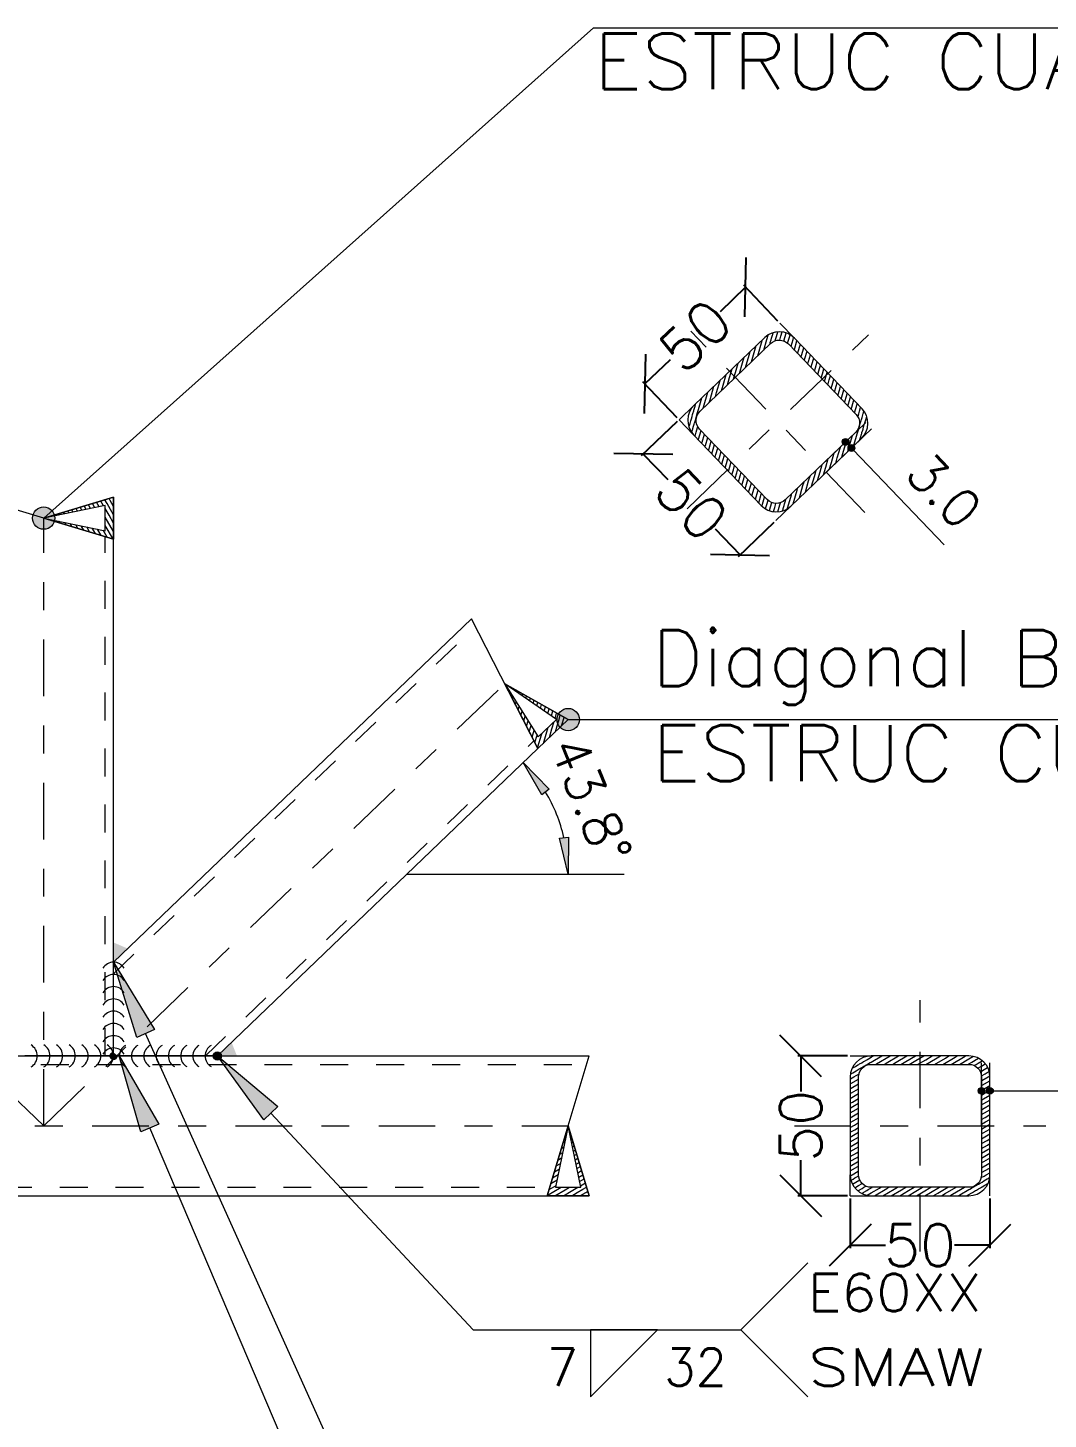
# Model space of a CAD drawing. Header units: millimetres. Extents: x 3028.5 to 3057.3, y 108.4 to 144.6.
# Drawn here: x 3034.995 to 3038.646, y 133.224 to 138.202 of the extents above; entities that cross this region are included whole.
import ezdxf
from ezdxf.enums import TextEntityAlignment as Align

# ---------------------------------------------------------------- set-up
doc = ezdxf.new("R2010")
doc.units = ezdxf.units.MM
doc.linetypes.add('CYPE_PUNTO', pattern=[0.075, 0, -0.075])
doc.linetypes.add('CYPE_RAYAPUNTO', pattern=[0.4125, 0.2025, -0.105, 0, -0.105])
for name, color, linetype, lineweight in [('COTAS', 202, 'Continuous', 13), ('EJES', 42, 'CYPE_RAYAPUNTO', 0), ('LINEAS_DE_PROLONGACION_DE_COTAS', 8, 'CYPE_PUNTO', 9), ('LINEAS_OCULTAS', 8, 'CYPE_PUNTO', 9), ('PERFILES', 7, 'Continuous', 9), ('SIMBOLOS_UTILIZADOS_EN_LAS_SOLDADURAS', 140, 'Continuous', 0), ('SOLDADURAS', 150, 'Continuous', 0), ('SOMBREADOS', 8, 'Continuous', 9), ('TEXTOS', 2, 'Continuous', 9)]:
    doc.layers.add(name, color=color, linetype=linetype, lineweight=lineweight)
doc.styles.add('CYPETXT_0.04_romans', font='romans__.ttf', dxfattribs={"height": 0.15})
doc.styles.add('CYPETXT_romans', font='romans__.ttf', dxfattribs={"height": 0.2})
doc.dimstyles.new('cype_oblique', dxfattribs={"dimtxt": 0.15, "dimasz": 0.15, "dimexe": 0.01, "dimexo": 0.01, "dimgap": 0, "dimtad": 0, "dimdec": 4, "dimzin": 0, "dimdsep": 46, "dimtxsty": 'CYPETXT_0.04_romans', "dimblk1": 'OBLIQUE', "dimblk2": 'OBLIQUE', "dimsah": 1, "dimcen": 0.09, "dimadec": 0, "dimazin": 0, "dimtfac": 1, "dimtdec": 4, "dimtofl": 0, "dimtmove": 2, "dimatfit": 3, "dimfxl": 1, "dimtolj": 1, "dimtzin": 0, "dimarcsym": 0})

# ---------------------------------------------------------------- blocks, each defined once
blk = doc.blocks.new('_OBLIQUE')
at = {"color": 0, "linetype": 'ByBlock', "lineweight": -2}
blk.add_line((-0.5, -0.5), (0.5, 0.5), dxfattribs=at)
blk = doc.blocks.new('*D3046')
at = {"layer": 'COTAS', "color": 0, "lineweight": -2, "transparency": 16777216}
for p, q in [((3037.9378, 134.0133), (3037.9378, 133.836)), ((3038.4376, 134.0133), (3038.4376, 133.836)), ((3037.9378, 133.846), (3038.0645, 133.846)), ((3038.4376, 133.846), (3038.3109, 133.846))]:
    blk.add_line(p, q, dxfattribs=at)
at = {"layer": 'Defpoints', "color": 0, "transparency": 16777216}
for p in [(3037.9378, 134.0233), (3038.4376, 134.0233), (3038.4376, 133.846)]:
    blk.add_point(p, dxfattribs=at)
at = {"layer": 'COTAS', "color": 0, "lineweight": -2, "transparency": 16777216, "xscale": 0.15, "yscale": 0.15, "zscale": 0.15, "rotation": 180}
blk.add_blockref('_OBLIQUE', (3037.9378, 133.846), dxfattribs=at)
at = {"layer": 'COTAS', "color": 0, "lineweight": -2, "transparency": 16777216, "xscale": 0.15, "yscale": 0.15, "zscale": 0.15}
blk.add_blockref('_OBLIQUE', (3038.4376, 133.846), dxfattribs=at)
at = {"layer": 'COTAS', "color": 0, "transparency": 16777216, "insert": (3038.1877, 133.846), "char_height": 0.15, "attachment_point": 5, "style": 'CYPETXT_0.04_romans'}
blk.add_mtext('\\A1;50', dxfattribs=at)
blk = doc.blocks.new('*D3047')
at = {"layer": 'COTAS', "color": 0, "lineweight": -2, "transparency": 16777216}
for p, q in [((3037.9278, 134.5231), (3037.7505, 134.5231)), ((3037.7605, 134.5231), (3037.7605, 134.3964)), ((3037.7605, 134.0233), (3037.7605, 134.15)), ((3037.9278, 134.0233), (3037.7505, 134.0233))]:
    blk.add_line(p, q, dxfattribs=at)
at = {"layer": 'Defpoints', "color": 0, "transparency": 16777216}
for p in [(3037.9378, 134.5231), (3037.7605, 134.0233), (3037.9378, 134.0233)]:
    blk.add_point(p, dxfattribs=at)
at = {"layer": 'COTAS', "color": 0, "lineweight": -2, "transparency": 16777216, "xscale": 0.15, "yscale": 0.15, "zscale": 0.15}
for p, rotation in [((3037.7605, 134.5231), 90), ((3037.7605, 134.0233), 270)]:
    blk.add_blockref('_OBLIQUE', p, dxfattribs=dict(at, rotation=rotation))
at = {"layer": 'COTAS', "color": 0, "transparency": 16777216, "insert": (3037.7605, 134.2732), "char_height": 0.15, "attachment_point": 5, "rotation": 90, "style": 'CYPETXT_0.04_romans'}
blk.add_mtext('\\A1;50', dxfattribs=at)
blk = doc.blocks.new('*D3048')
at = {"layer": 'COTAS', "color": 0, "lineweight": -2, "transparency": 16777216}
for p, q in [((3037.5635, 137.2737), (3037.472, 137.1859)), ((3037.6793, 137.1529), (3037.5566, 137.2809)), ((3037.2028, 136.9277), (3037.2942, 137.0154)), ((3037.3185, 136.8069), (3037.1958, 136.9349))]:
    blk.add_line(p, q, dxfattribs=at)
at = {"layer": 'Defpoints', "color": 0, "transparency": 16777216}
for p in [(3037.6862, 137.1457), (3037.2028, 136.9277), (3037.3255, 136.7997)]:
    blk.add_point(p, dxfattribs=at)
at = {"layer": 'COTAS', "color": 0, "lineweight": -2, "transparency": 16777216, "xscale": 0.15, "yscale": 0.15, "zscale": 0.15}
for p, rotation in [((3037.5635, 137.2737), 43.80353388473186), ((3037.2028, 136.9277), 223.8035338847318)]:
    blk.add_blockref('_OBLIQUE', p, dxfattribs=dict(at, rotation=rotation))
at = {"layer": 'COTAS', "color": 0, "transparency": 16777216, "insert": (3037.3831, 137.1007), "char_height": 0.15, "attachment_point": 5, "rotation": 43.8035, "style": 'CYPETXT_0.04_romans'}
blk.add_mtext('\\A1;50', dxfattribs=at)
blk = doc.blocks.new('*D3049')
at = {"layer": 'COTAS', "color": 0, "lineweight": -2, "transparency": 16777216}
for p, q in [((3037.3182, 136.7928), (3037.1903, 136.6701)), ((3037.1975, 136.677), (3037.2852, 136.5856)), ((3037.5435, 136.3163), (3037.4558, 136.4077)), ((3037.6642, 136.4321), (3037.5363, 136.3093))]:
    blk.add_line(p, q, dxfattribs=at)
at = {"layer": 'Defpoints', "color": 0, "transparency": 16777216}
for p in [(3037.3255, 136.7997), (3037.6714, 136.439), (3037.5435, 136.3163)]:
    blk.add_point(p, dxfattribs=at)
at = {"layer": 'COTAS', "color": 0, "lineweight": -2, "transparency": 16777216, "xscale": 0.15, "yscale": 0.15, "zscale": 0.15}
for p, rotation in [((3037.1975, 136.677), 133.8035338847147), ((3037.5435, 136.3163), 313.8035338847146)]:
    blk.add_blockref('_OBLIQUE', p, dxfattribs=dict(at, rotation=rotation))
at = {"layer": 'COTAS', "color": 0, "transparency": 16777216, "insert": (3037.3705, 136.4966), "char_height": 0.15, "attachment_point": 5, "rotation": 313.8035, "style": 'CYPETXT_0.04_romans'}
blk.add_mtext('\\A1;50', dxfattribs=at)

msp = doc.modelspace()

# ---------------------------------------------------------------- hatches: boundary and pattern name
at = {"layer": 'COTAS'}
h = msp.add_hatch(color=256, dxfattribs=at)
edge = h.paths.add_edge_path()
edge.add_arc((3037.92124, 136.72011), 0.012, 0, 360)
h = msp.add_hatch(color=256, dxfattribs=at)
edge = h.paths.add_edge_path()
edge.add_arc((3037.942, 136.69847), 0.012, 0, 360)
for points in [[(3036.83495, 135.4575), (3036.76817, 135.57266), (3036.86124, 135.47748)], [(3036.93008, 135.30625), (3036.92879, 135.17314), (3036.89727, 135.30247)]]:
    msp.add_hatch(color=256, dxfattribs=at).paths.add_polyline_path(points)
h = msp.add_hatch(color=256, dxfattribs=at)
edge = h.paths.add_edge_path()
edge.add_arc((3038.40766, 134.39819), 0.012, 0, 360)
h = msp.add_hatch(color=256, dxfattribs=at)
edge = h.paths.add_edge_path()
edge.add_arc((3038.43765, 134.39819), 0.012, 0, 360)
at = {"layer": 'SIMBOLOS_UTILIZADOS_EN_LAS_SOLDADURAS'}
for points in [[(3035.44881, 134.61823), (3035.38498, 134.58955), (3035.30216, 134.85921)], [(3035.46457, 134.27932), (3035.40018, 134.2519), (3035.32272, 134.52315)], [(3035.89048, 134.34243), (3035.83933, 134.29467), (3035.67388, 134.52315)]]:
    msp.add_hatch(color=256, dxfattribs=at).paths.add_polyline_path(points)
at = {"layer": 'SOLDADURAS'}
for points in [[(3035.35266, 134.90765), (3035.30216, 134.92919), (3035.30216, 134.85921)], [(3035.67388, 134.52315), (3035.74386, 134.52315), (3035.72439, 134.57159)], [(3035.31576, 134.51705), (3035.31706, 134.52315), (3035.31286, 134.52315), (3035.30216, 134.53155), (3035.30216, 134.53788), (3035.30046, 134.53804), (3035.29456, 134.53614), (3035.28986, 134.53195), (3035.28736, 134.52625), (3035.28736, 134.52005), (3035.28986, 134.51435), (3035.29456, 134.51015), (3035.30046, 134.50825), (3035.30666, 134.50885), (3035.31206, 134.51205)]]:
    msp.add_hatch(color=256, dxfattribs=at).paths.add_polyline_path(points, flags=0)
h = msp.add_hatch(color=256, dxfattribs=at)
edge = h.paths.add_edge_path()
edge.add_arc((3035.67353, 134.52315), 0.015, 0, 360)
at = {"layer": 'TEXTOS'}
h = msp.add_hatch(color=256, dxfattribs=at)
edge = h.paths.add_edge_path()
edge.add_arc((3035.05224, 136.44754), 0.03999, 0, 360)
h = msp.add_hatch(color=256, dxfattribs=at)
edge = h.paths.add_edge_path()
edge.add_arc((3036.92879, 135.72671), 0.03999, 0, 360)

# ---------------------------------------------------------------- linework, layer by layer
at = {"layer": 'COTAS'}
for p, q in [((3037.83106, 136.63361), (3037.99339, 136.78931)), ((3037.85182, 136.61197), (3038.01415, 136.76766)), ((3037.92124, 136.72011), (3038.27415, 136.35215)), ((3036.3516, 135.17314), (3037.12873, 135.17314)), ((3038.40766, 134.27323), (3038.40766, 134.49816)), ((3038.43765, 134.27323), (3038.43765, 134.49816)), ((3038.40766, 134.39819), (3038.91749, 134.39819))]:
    msp.add_line(p, q, dxfattribs=at)
for points in [[(3036.83495, 135.4575), (3036.76817, 135.57266), (3036.86124, 135.47748)], [(3036.93008, 135.30625), (3036.92879, 135.17314), (3036.89727, 135.30247)]]:
    msp.add_lwpolyline(points, close=True, dxfattribs=at)
for centre in [(3037.92124, 136.72011), (3037.942, 136.69847), (3038.40766, 134.39819), (3038.43765, 134.39819)]:
    msp.add_circle(centre, 0.012, dxfattribs=at)
msp.add_ellipse((3036.3516, 135.17314), major_axis=(0.57719, 0), ratio=1, start_param=0.2293677, end_param=0.53517, dxfattribs=at)
at = {"layer": 'EJES'}
for p, q in [((3037.35415, 136.48096), (3038.00349, 137.10373)), ((3037.99021, 136.46767), (3037.36744, 137.11701)), ((3035.05224, 134.27323), (3035.05224, 136.44754)), ((3035.05224, 134.27323), (3033.40279, 135.85519)), ((3035.05224, 134.27323), (3036.70169, 135.85519)), ((3038.18772, 133.82337), (3038.18772, 134.72308)), ((3033.17569, 134.27323), (3036.92879, 134.27323)), ((3037.73787, 134.27323), (3038.63758, 134.27323))]:
    msp.add_line(p, q, dxfattribs=at)
at = {"layer": 'LINEAS_DE_PROLONGACION_DE_COTAS'}
for p, q in [((3037.6862, 137.14571), (3037.7381, 137.09159)), ((3037.32546, 136.79972), (3037.37957, 136.85162)), ((3037.32546, 136.79972), (3037.37736, 136.74561)), ((3037.67144, 136.43898), (3037.72555, 136.49088)), ((3037.9378, 134.52315), (3038.01278, 134.52315)), ((3037.9378, 134.02331), (3037.9378, 134.09828)), ((3038.43765, 134.02331), (3038.43765, 134.09828)), ((3037.9378, 134.02331), (3038.01278, 134.02331))]:
    msp.add_line(p, q, dxfattribs=at)
at = {"layer": 'LINEAS_OCULTAS'}
for p, q in [((3035.27217, 134.52315), (3035.27217, 136.38156)), ((3035.30216, 134.81765), (3036.59707, 136.05958)), ((3035.63055, 134.52315), (3036.8063, 135.65079)), ((3033.24167, 134.49316), (3036.99477, 134.49316)), ((3033.10971, 134.0533), (3036.86281, 134.0533))]:
    msp.add_line(p, q, dxfattribs=at)
at = {"layer": 'PERFILES'}
for p, q in [((3035.30216, 134.52315), (3035.30216, 136.37256)), ((3035.30216, 134.85921), (3036.58281, 136.08746)), ((3035.67388, 134.52315), (3036.82057, 135.62292)), ((3033.25066, 134.52315), (3037.00377, 134.52315)), ((3033.10071, 134.02331), (3036.85381, 134.02331))]:
    msp.add_line(p, q, dxfattribs=at)
for points in [[(3037.97808, 136.73306), (3037.98764, 136.74423), (3037.99483, 136.75704), (3037.99939, 136.77102), (3038.00114, 136.78561), (3038, 136.80026), (3037.99603, 136.81442), (3037.98937, 136.82752), (3037.98029, 136.83907), (3037.7381, 137.09159), (3037.72694, 137.10115), (3037.71412, 137.10835), (3037.70015, 137.11291), (3037.68556, 137.11466), (3037.6709, 137.11352), (3037.65675, 137.10955), (3037.64365, 137.10289), (3037.63209, 137.09381), (3037.37957, 136.85162), (3037.37001, 136.84046), (3037.36281, 136.82764), (3037.35825, 136.81367), (3037.35651, 136.79907), (3037.35764, 136.78442), (3037.36162, 136.77027), (3037.36827, 136.75716), (3037.37736, 136.74561), (3037.61955, 136.49309), (3037.63071, 136.48353), (3037.64353, 136.47633), (3037.6575, 136.47177), (3037.67209, 136.47003), (3037.68675, 136.47116), (3037.7009, 136.47513), (3037.714, 136.48179), (3037.72555, 136.49088), (3037.97808, 136.73306)], [(3037.7048, 136.51252), (3037.69786, 136.50707), (3037.69, 136.50308), (3037.68151, 136.50069), (3037.67272, 136.50001), (3037.66396, 136.50106), (3037.65558, 136.50379), (3037.64789, 136.50811), (3037.64119, 136.51385), (3037.399, 136.76637), (3037.39355, 136.7733), (3037.38956, 136.78116), (3037.38717, 136.78966), (3037.38649, 136.79845), (3037.38754, 136.8072), (3037.39028, 136.81559), (3037.39459, 136.82328), (3037.40033, 136.82998), (3037.65285, 137.07216), (3037.65978, 137.07762), (3037.66765, 137.08161), (3037.67614, 137.08399), (3037.68493, 137.08467), (3037.69369, 137.08363), (3037.70207, 137.08089), (3037.70976, 137.07657), (3037.71646, 137.07084), (3037.95865, 136.81831), (3037.9641, 136.81138), (3037.96809, 136.80352), (3037.97047, 136.79503), (3037.97115, 136.78624), (3037.97011, 136.77748), (3037.96737, 136.7691), (3037.96305, 136.76141), (3037.95732, 136.75471), (3037.7048, 136.51252)], [(3035.05224, 136.44754), (3035.30216, 136.37256), (3035.30216, 136.52251), (3035.05224, 136.44754), (3035.27217, 136.40255), (3035.27217, 136.49252), (3035.05224, 136.44754)], [(3036.70169, 135.85519), (3036.82057, 135.62292), (3036.92879, 135.72671), (3036.70169, 135.85519)], [(3036.70169, 135.85519), (3036.82145, 135.66532), (3036.88639, 135.7276), (3036.70169, 135.85519)], [(3038.36267, 134.02331), (3038.3773, 134.02475), (3038.39136, 134.02901), (3038.40432, 134.03594), (3038.41569, 134.04527), (3038.42501, 134.05663), (3038.43194, 134.06959), (3038.4362, 134.08366), (3038.43765, 134.09828), (3038.43765, 134.44817), (3038.4362, 134.4628), (3038.43194, 134.47686), (3038.42501, 134.48983), (3038.41569, 134.50119), (3038.40432, 134.51051), (3038.39136, 134.51744), (3038.3773, 134.52171), (3038.36267, 134.52315), (3038.01278, 134.52315), (3037.99815, 134.52171), (3037.98409, 134.51744), (3037.97113, 134.51051), (3037.95976, 134.50119), (3037.95044, 134.48983), (3037.94351, 134.47686), (3037.93924, 134.4628), (3037.9378, 134.44817), (3037.9378, 134.09828), (3037.93924, 134.08366), (3037.94351, 134.06959), (3037.95044, 134.05663), (3037.95976, 134.04527), (3037.97113, 134.03594), (3037.98409, 134.02901), (3037.99815, 134.02475), (3038.01278, 134.02331), (3038.36267, 134.02331)], [(3038.01278, 134.0533), (3038.004, 134.05416), (3037.99557, 134.05672), (3037.98779, 134.06088), (3037.98097, 134.06647), (3037.97538, 134.07329), (3037.97122, 134.08107), (3037.96866, 134.08951), (3037.96779, 134.09828), (3037.96779, 134.44817), (3037.96866, 134.45695), (3037.97122, 134.46539), (3037.97538, 134.47316), (3037.98097, 134.47998), (3037.98779, 134.48558), (3037.99557, 134.48973), (3038.004, 134.49229), (3038.01278, 134.49316), (3038.36267, 134.49316), (3038.37145, 134.49229), (3038.37988, 134.48973), (3038.38766, 134.48558), (3038.39448, 134.47998), (3038.40007, 134.47316), (3038.40423, 134.46539), (3038.40679, 134.45695), (3038.40766, 134.44817), (3038.40766, 134.09828), (3038.40679, 134.08951), (3038.40423, 134.08107), (3038.40007, 134.07329), (3038.39448, 134.06647), (3038.38766, 134.06088), (3038.37988, 134.05672), (3038.37145, 134.05416), (3038.36267, 134.0533), (3038.01278, 134.0533)], [(3036.92879, 134.27323), (3036.85381, 134.02331), (3037.00377, 134.02331), (3036.92879, 134.27323)], [(3036.92879, 134.27323), (3036.88381, 134.0533), (3036.97378, 134.0533), (3036.92879, 134.27323)]]:
    msp.add_lwpolyline(points, close=True, dxfattribs=at)
for points in [[(3035.05224, 136.44754), (3035.30216, 136.52251), (3035.30216, 136.37256), (3034.80232, 136.52251)], [(3036.70169, 135.85519), (3036.92879, 135.72671), (3036.82057, 135.62292), (3036.58281, 136.08746)], [(3035.67388, 134.52315), (3035.67353, 134.52315), (3035.66325, 134.52315), (3035.64984, 134.52315), (3035.63436, 134.52315), (3035.61782, 134.52315), (3035.60167, 134.52315), (3035.59043, 134.52315), (3035.57824, 134.52315), (3035.56556, 134.52315), (3035.54612, 134.52315), (3035.52668, 134.52315), (3035.50724, 134.52315), (3035.4878, 134.52315), (3035.46836, 134.52315), (3035.44891, 134.52315), (3035.42947, 134.52315), (3035.41003, 134.52315), (3035.39059, 134.52315), (3035.37115, 134.52315), (3035.35171, 134.52315), (3035.33226, 134.52315), (3035.31282, 134.52315), (3035.30216, 134.53157), (3035.30216, 134.55021), (3035.30216, 134.56886), (3035.30216, 134.58751), (3035.30216, 134.60615), (3035.30216, 134.6248), (3035.30216, 134.64345), (3035.30216, 134.66209), (3035.30216, 134.68074), (3035.30216, 134.69938), (3035.30216, 134.71803), (3035.30216, 134.73668), (3035.30216, 134.75532), (3035.30216, 134.76748), (3035.30216, 134.77918), (3035.30216, 134.78995), (3035.30216, 134.80543), (3035.30216, 134.82128), (3035.30216, 134.83617), (3035.30216, 134.84909), (3035.30216, 134.85889), (3035.30216, 134.85921)], [(3035.30216, 134.52315), (3035.30203, 134.52315), (3035.29158, 134.52315), (3035.27852, 134.52315), (3035.26459, 134.52315), (3035.25899, 134.52315), (3035.25218, 134.52315), (3035.2444, 134.52315), (3035.23596, 134.52315), (3035.22718, 134.52315), (3035.21373, 134.52315), (3035.20027, 134.52315), (3035.18681, 134.52315), (3035.17335, 134.52315), (3035.1599, 134.52315), (3035.14644, 134.52315), (3035.13298, 134.52315), (3035.11953, 134.52315), (3035.10607, 134.52315), (3035.09261, 134.52315), (3035.07915, 134.52315), (3035.0657, 134.52315), (3035.05224, 134.52315), (3035.03878, 134.52315), (3035.02532, 134.52315), (3035.01187, 134.52315), (3034.99841, 134.52315), (3034.98495, 134.52315)], [(3036.92879, 134.27323), (3037.00377, 134.02331), (3036.85381, 134.02331), (3037.00377, 134.52315)]]:
    msp.add_lwpolyline(points, dxfattribs=at)
at = {"layer": 'SIMBOLOS_UTILIZADOS_EN_LAS_SOLDADURAS'}
for p, q in [((3036.21687, 132.82369), (3035.41689, 134.60389)), ((3036.58859, 133.54346), (3035.86491, 134.31855)), ((3036.35279, 132.10392), (3035.43238, 134.26561)), ((3037.54629, 133.54346), (3037.78621, 133.30354))]:
    msp.add_line(p, q, dxfattribs=at)
for points in [[(3035.44881, 134.61823), (3035.38498, 134.58955), (3035.30216, 134.85921)], [(3035.46457, 134.27932), (3035.40018, 134.2519), (3035.32272, 134.52315)], [(3035.89048, 134.34243), (3035.83933, 134.29467), (3035.67388, 134.52315)], [(3037.00846, 133.54346), (3037.00846, 133.30354), (3037.24838, 133.54346), (3037.00846, 133.54346)]]:
    msp.add_lwpolyline(points, close=True, dxfattribs=at)
msp.add_lwpolyline([(3036.58859, 133.54346), (3037.54629, 133.54346), (3037.78621, 133.78338)], dxfattribs=at)
at = {"layer": 'SOLDADURAS'}
msp.add_circle((3035.67353, 134.52315), 0.015, dxfattribs=at)
for centre, major_axis, start_param, end_param in [((3035.30216, 134.81504), (0, -0.04385), 2.0943827, 4.1887762), ((3035.30216, 134.77119), (0, -0.04385), 2.0944091, 4.1887762), ((3035.30216, 134.72734), (0, -0.04385), 2.0943827, 4.1887762), ((3035.30216, 134.68349), (0, -0.04385), 2.0943827, 4.1887762), ((3035.30216, 134.63964), (0, -0.04385), 2.0944091, 4.1887762), ((3035.30216, 134.59579), (0, -0.04385), 2.0944091, 4.1887762), ((3034.98411, 134.52315), (0, -0.04542), 0.5235864, 2.6179798), ((3035.02953, 134.52315), (0, -0.04542), 0.5235864, 2.6179798), ((3035.07495, 134.52315), (0, -0.04542), 0.5235864, 2.6179798), ((3035.12036, 134.52315), (0, -0.04542), 0.5235864, 2.6179798), ((3035.16578, 134.52315), (0, -0.04542), 0.5235864, 2.6179798), ((3035.2112, 134.52315), (0, -0.04542), 0.5235864, 2.6179798), ((3035.30216, 134.55194), (0, -0.04385), 2.0943827, 4.1887762), ((3035.25661, 134.52315), (0, -0.04542), 0.5235864, 2.6179798), ((3035.30216, 134.50808), (0, -0.04385), 2.0944091, 4.1887762), ((3035.36657, 134.52315), (0, -0.04385), 3.6652055, 5.7595989), ((3035.41042, 134.52315), (0, -0.04385), 3.665179, 5.7595989), ((3035.45427, 134.52315), (0, -0.04385), 3.665179, 5.7595989), ((3035.49812, 134.52315), (0, -0.04385), 3.665179, 5.7595725), ((3035.54198, 134.52315), (0, -0.04385), 3.665179, 5.7595989), ((3035.58583, 134.52315), (0, -0.04385), 3.665179, 5.7595989), ((3035.62968, 134.52315), (0, -0.04385), 3.665179, 5.7595989), ((3035.67353, 134.52315), (0, -0.04385), 3.665179, 5.7595989)]:
    msp.add_ellipse(centre, major_axis=major_axis, ratio=1, start_param=start_param, end_param=end_param, dxfattribs=at)
at = {"layer": 'SOMBREADOS'}
for p, q in [((3037.63929, 137.08631), (3037.64386, 137.10203)), ((3037.64386, 137.10203), (3037.64395, 137.10235)), ((3037.64395, 137.10235), (3037.644, 137.10254)), ((3037.644, 137.10254), (3037.6442, 137.10321)), ((3037.65642, 137.09153), (3037.65956, 137.10232)), ((3037.65956, 137.10232), (3037.6603, 137.10487)), ((3037.6603, 137.10487), (3037.6621, 137.11108)), ((3037.67376, 137.09745), (3037.6786, 137.11412)), ((3037.70492, 137.09721), (3037.70868, 137.11015)), ((3037.72003, 137.09549), (3037.72242, 137.10372)), ((3037.58507, 137.00715), (3037.59944, 137.05664)), ((3037.59944, 137.05664), (3037.6018, 137.06475)), ((3037.60671, 137.02791), (3037.62277, 137.0832)), ((3037.62277, 137.0832), (3037.62344, 137.08551)), ((3037.62836, 137.04867), (3037.63929, 137.08631)), ((3037.65, 137.06943), (3037.65127, 137.07381)), ((3037.65127, 137.07381), (3037.6518, 137.07564)), ((3037.6518, 137.07564), (3037.6547, 137.08559)), ((3037.6547, 137.08559), (3037.65642, 137.09153)), ((3037.66929, 137.08208), (3037.67159, 137.08999)), ((3037.67159, 137.08999), (3037.67376, 137.09745)), ((3037.70034, 137.08146), (3037.70492, 137.09721)), ((3037.72569, 137.06121), (3037.72604, 137.06242)), ((3037.72604, 137.06242), (3037.73313, 137.08683)), ((3037.73313, 137.08683), (3037.73523, 137.09406)), ((3037.73767, 137.04871), (3037.73848, 137.05149)), ((3037.73848, 137.05149), (3037.74733, 137.08197)), ((3037.75092, 137.04056), (3037.75932, 137.06947)), ((3037.76336, 137.02963), (3037.7713, 137.05698)), ((3037.52946, 136.97697), (3037.53686, 137.00248)), ((3037.54178, 136.96564), (3037.55278, 137.00353)), ((3037.55278, 137.00353), (3037.55851, 137.02324)), ((3037.56342, 136.9864), (3037.57611, 137.03008)), ((3037.57611, 137.03008), (3037.58015, 137.044)), ((3037.74966, 137.03622), (3037.75092, 137.04056)), ((3037.76164, 137.02372), (3037.76336, 137.02963)), ((3037.77363, 137.01122), (3037.7758, 137.0187)), ((3037.7758, 137.0187), (3037.78329, 137.04448)), ((3037.78561, 136.99873), (3037.78824, 137.00778)), ((3037.78824, 137.00778), (3037.79527, 137.03198)), ((3037.80068, 136.99685), (3037.80726, 137.01949)), ((3037.81312, 136.98592), (3037.81924, 137.00699)), ((3037.4828, 136.92386), (3037.49358, 136.96096)), ((3037.50613, 136.95041), (3037.51522, 136.98172)), ((3037.52013, 136.94488), (3037.52946, 136.97697)), ((3037.7976, 136.98623), (3037.80068, 136.99685)), ((3037.80959, 136.97373), (3037.81312, 136.98592)), ((3037.82157, 136.96124), (3037.82557, 136.97499)), ((3037.82557, 136.97499), (3037.83123, 136.99449)), ((3037.83356, 136.94874), (3037.83801, 136.96406)), ((3037.83801, 136.96406), (3037.84322, 136.982)), ((3037.84554, 136.93624), (3037.85045, 136.95313)), ((3037.85045, 136.95313), (3037.8552, 136.9695)), ((3037.86289, 136.9422), (3037.86719, 136.957)), ((3037.43614, 136.87074), (3037.45029, 136.91944)), ((3037.45947, 136.8973), (3037.47193, 136.9402)), ((3037.47684, 136.90336), (3037.4828, 136.92386)), ((3037.49849, 136.92412), (3037.50613, 136.95041)), ((3037.85753, 136.92375), (3037.86289, 136.9422)), ((3037.86951, 136.91125), (3037.87533, 136.93128)), ((3037.87533, 136.93128), (3037.87917, 136.94451)), ((3037.8815, 136.89875), (3037.88777, 136.92035)), ((3037.88777, 136.92035), (3037.89116, 136.93201)), ((3037.89348, 136.88626), (3037.90021, 136.90942)), ((3037.90021, 136.90942), (3037.90314, 136.91951)), ((3037.91265, 136.89849), (3037.91513, 136.90702)), ((3037.38277, 136.84828), (3037.38535, 136.85716)), ((3037.39476, 136.83579), (3037.407, 136.87792)), ((3037.41281, 136.84418), (3037.42864, 136.89868)), ((3037.43356, 136.86184), (3037.43614, 136.87074)), ((3037.4552, 136.8826), (3037.45947, 136.8973)), ((3037.90547, 136.87376), (3037.91265, 136.89849)), ((3037.91745, 136.86126), (3037.92509, 136.88756)), ((3037.92509, 136.88756), (3037.92711, 136.89452)), ((3037.92944, 136.84877), (3037.93753, 136.87663)), ((3037.93753, 136.87663), (3037.9391, 136.88202)), ((3037.94142, 136.83627), (3037.94997, 136.86571)), ((3037.94997, 136.86571), (3037.95108, 136.86953)), ((3037.95341, 136.82378), (3037.96241, 136.85478)), ((3037.96241, 136.85478), (3037.96307, 136.85703)), ((3037.36841, 136.79883), (3037.36946, 136.80245)), ((3037.36946, 136.80245), (3037.37184, 136.81066)), ((3037.37184, 136.81066), (3037.37407, 136.81833)), ((3037.37407, 136.81833), (3037.3752, 136.82222)), ((3037.3752, 136.82222), (3037.37775, 136.831)), ((3037.37775, 136.831), (3037.37873, 136.83438)), ((3037.37873, 136.83438), (3037.37955, 136.83719)), ((3037.37955, 136.83719), (3037.38277, 136.84828)), ((3037.38393, 136.7985), (3037.38636, 136.80688)), ((3037.38636, 136.80688), (3037.38652, 136.80742)), ((3037.38652, 136.80742), (3037.38667, 136.80793)), ((3037.38667, 136.80793), (3037.38906, 136.81615)), ((3037.38906, 136.81615), (3037.38926, 136.81686)), ((3037.38926, 136.81686), (3037.3917, 136.82527)), ((3037.3917, 136.82527), (3037.39373, 136.83227)), ((3037.39373, 136.83227), (3037.39476, 136.83579)), ((3037.41191, 136.84108), (3037.41281, 136.84418)), ((3037.96493, 136.80969), (3037.96572, 136.81239)), ((3037.96572, 136.81239), (3037.96828, 136.82122)), ((3037.96828, 136.82122), (3037.97083, 136.83)), ((3037.97083, 136.83), (3037.97485, 136.84385)), ((3037.97485, 136.84385), (3037.97505, 136.84453)), ((3037.98012, 136.80823), (3037.98397, 136.82146)), ((3037.98397, 136.82146), (3037.98491, 136.8247)), ((3037.98491, 136.8247), (3037.98539, 136.82637)), ((3037.98539, 136.82637), (3037.98672, 136.83094)), ((3037.99307, 136.79903), (3037.99678, 136.81181)), ((3037.36087, 136.77287), (3037.36458, 136.78566)), ((3037.36458, 136.78566), (3037.3675, 136.79571)), ((3037.3675, 136.79571), (3037.36841, 136.79883)), ((3037.37093, 136.75374), (3037.37226, 136.75831)), ((3037.37226, 136.75831), (3037.37274, 136.75998)), ((3037.37752, 136.77645), (3037.37972, 136.784)), ((3037.37972, 136.784), (3037.38104, 136.78858)), ((3037.38104, 136.78858), (3037.38184, 136.79131)), ((3037.38184, 136.79131), (3037.38393, 136.7985)), ((3037.38937, 136.76347), (3037.39193, 136.7723)), ((3037.39193, 136.7723), (3037.39271, 136.77499)), ((3037.39523, 136.72991), (3037.40424, 136.76091)), ((3037.96289, 136.7489), (3037.96391, 136.75242)), ((3037.96391, 136.75242), (3037.96594, 136.75941)), ((3037.96594, 136.75941), (3037.96839, 136.76782)), ((3037.96839, 136.76782), (3037.96859, 136.76853)), ((3037.96859, 136.76853), (3037.97098, 136.77676)), ((3037.97098, 136.77676), (3037.97113, 136.77726)), ((3037.97113, 136.77726), (3037.97129, 136.7778)), ((3037.97129, 136.7778), (3037.97372, 136.78618)), ((3037.97372, 136.78618), (3037.97581, 136.79338)), ((3037.97581, 136.79338), (3037.9766, 136.79611)), ((3037.97891, 136.75031), (3037.9799, 136.75369)), ((3037.9799, 136.75369), (3037.98244, 136.76246)), ((3037.98244, 136.76246), (3037.98357, 136.76635)), ((3037.98357, 136.76635), (3037.9858, 136.77402)), ((3037.9858, 136.77402), (3037.98819, 136.78223)), ((3037.98819, 136.78223), (3037.98924, 136.78586)), ((3037.98924, 136.78586), (3037.99014, 136.78897)), ((3037.99014, 136.78897), (3037.99307, 136.79903)), ((3037.38259, 136.74015), (3037.38279, 136.74084)), ((3037.39458, 136.72765), (3037.39523, 136.72991)), ((3037.40656, 136.71516), (3037.40767, 136.71898)), ((3037.40767, 136.71898), (3037.41622, 136.74841)), ((3037.41855, 136.70266), (3037.42012, 136.70805)), ((3037.42012, 136.70805), (3037.42821, 136.73592)), ((3037.43256, 136.69712), (3037.44019, 136.72342)), ((3037.445, 136.68619), (3037.45218, 136.71092)), ((3037.91144, 136.67929), (3037.92409, 136.72284)), ((3037.93184, 136.69575), (3037.94574, 136.7436)), ((3037.95065, 136.70676), (3037.95223, 136.71221)), ((3037.95223, 136.71221), (3037.96289, 136.7489)), ((3037.97229, 136.72752), (3037.97263, 136.72867)), ((3037.97263, 136.72867), (3037.97487, 136.7364)), ((3037.97487, 136.7364), (3037.9781, 136.74749)), ((3037.9781, 136.74749), (3037.97891, 136.75031)), ((3037.43053, 136.69016), (3037.43256, 136.69712)), ((3037.44252, 136.67767), (3037.445, 136.68619)), ((3037.45451, 136.66517), (3037.45744, 136.67526)), ((3037.45744, 136.67526), (3037.46416, 136.69843)), ((3037.46649, 136.65267), (3037.46988, 136.66434)), ((3037.46988, 136.66434), (3037.47615, 136.68593)), ((3037.47848, 136.64018), (3037.48232, 136.65341)), ((3037.48232, 136.65341), (3037.48814, 136.67343)), ((3037.49476, 136.64248), (3037.50012, 136.66094)), ((3037.85025, 136.62991), (3037.85916, 136.66057)), ((3037.87065, 136.64637), (3037.8808, 136.68133)), ((3037.88572, 136.64448), (3037.89104, 136.66283)), ((3037.89104, 136.66283), (3037.90245, 136.70208)), ((3037.90736, 136.66524), (3037.91144, 136.67929)), ((3037.92901, 136.686), (3037.93184, 136.69575)), ((3037.49046, 136.62768), (3037.49476, 136.64248)), ((3037.50245, 136.61518), (3037.5072, 136.63155)), ((3037.5072, 136.63155), (3037.51211, 136.64844)), ((3037.51443, 136.60269), (3037.51964, 136.62062)), ((3037.51964, 136.62062), (3037.52409, 136.63594)), ((3037.52642, 136.59019), (3037.53208, 136.60969)), ((3037.53208, 136.60969), (3037.53608, 136.62345)), ((3037.54452, 136.59877), (3037.54806, 136.61095)), ((3037.80946, 136.59699), (3037.81587, 136.61905)), ((3037.82078, 136.58221), (3037.82986, 136.61345)), ((3037.82986, 136.61345), (3037.83751, 136.63981)), ((3037.84243, 136.60297), (3037.85025, 136.62991)), ((3037.86407, 136.62372), (3037.87065, 136.64637)), ((3037.5384, 136.57769), (3037.54452, 136.59877)), ((3037.55039, 136.5652), (3037.55696, 136.58784)), ((3037.55696, 136.58784), (3037.56005, 136.59845)), ((3037.56237, 136.5527), (3037.5694, 136.57691)), ((3037.5694, 136.57691), (3037.57203, 136.58596)), ((3037.57436, 136.54021), (3037.58184, 136.56598)), ((3037.58184, 136.56598), (3037.58402, 136.57346)), ((3037.58634, 136.52771), (3037.59429, 136.55505)), ((3037.59429, 136.55505), (3037.596, 136.56096)), ((3037.74827, 136.54761), (3037.75093, 136.55677)), ((3037.75585, 136.51993), (3037.76867, 136.56407)), ((3037.76867, 136.56407), (3037.77258, 136.57753)), ((3037.77749, 136.54069), (3037.78906, 136.58053)), ((3037.78906, 136.58053), (3037.79422, 136.59829)), ((3037.79914, 136.56145), (3037.80946, 136.59699)), ((3035.25098, 136.48819), (3035.24164, 136.50436)), ((3035.26646, 136.49136), (3035.2564, 136.50879)), ((3035.2791, 136.49946), (3035.27116, 136.51321)), ((3035.29008, 136.51043), (3035.28592, 136.51764)), ((3035.2964, 136.49948), (3035.29008, 136.51043)), ((3035.30106, 136.52141), (3035.30068, 136.52207)), ((3035.30163, 136.52041), (3035.30106, 136.52141)), ((3035.30216, 136.5195), (3035.30163, 136.52041)), ((3037.59833, 136.51521), (3037.60673, 136.54412)), ((3037.60673, 136.54412), (3037.60799, 136.54847)), ((3037.61031, 136.50272), (3037.61917, 136.5332)), ((3037.61917, 136.5332), (3037.61997, 136.53597)), ((3037.63161, 136.52227), (3037.63196, 136.52347)), ((3037.70295, 136.49909), (3037.70584, 136.50905)), ((3037.70584, 136.50905), (3037.70637, 136.51088)), ((3037.70637, 136.51088), (3037.70748, 136.51469)), ((3037.70748, 136.51469), (3037.70764, 136.51525)), ((3037.71836, 136.49838), (3037.72788, 136.53115)), ((3037.72788, 136.53115), (3037.72929, 136.53601)), ((3037.7342, 136.49917), (3037.74827, 136.54761)), ((3035.08063, 136.45334), (3035.0793, 136.45565)), ((3035.09612, 136.45651), (3035.09406, 136.46008)), ((3035.1116, 136.45968), (3035.10881, 136.46451)), ((3035.12709, 136.46285), (3035.12357, 136.46894)), ((3035.14258, 136.46602), (3035.13833, 136.47337)), ((3035.15806, 136.46918), (3035.15309, 136.47779)), ((3035.17355, 136.47235), (3035.16785, 136.48222)), ((3035.18903, 136.47552), (3035.18261, 136.48665)), ((3035.20452, 136.47869), (3035.19737, 136.49108)), ((3035.22001, 136.48185), (3035.21213, 136.4955)), ((3035.23549, 136.48502), (3035.22688, 136.49993)), ((3035.28594, 136.45763), (3035.27217, 136.48148)), ((3035.29117, 136.47856), (3035.2791, 136.49946)), ((3035.30216, 136.42953), (3035.28594, 136.45763)), ((3035.30216, 136.45952), (3035.29117, 136.47856)), ((3035.30216, 136.48951), (3035.2964, 136.49948)), ((3037.63523, 136.48097), (3037.63761, 136.48919)), ((3037.64897, 136.47453), (3037.65273, 136.48747)), ((3037.65273, 136.48747), (3037.65731, 136.50322)), ((3037.67905, 136.47057), (3037.68389, 136.48723)), ((3037.68389, 136.48723), (3037.68606, 136.4947)), ((3037.68606, 136.4947), (3037.68836, 136.50261)), ((3037.69555, 136.47361), (3037.69735, 136.47981)), ((3037.69735, 136.47981), (3037.69809, 136.48236)), ((3037.69809, 136.48236), (3037.70123, 136.49315)), ((3037.70123, 136.49315), (3037.70295, 136.49909)), ((3037.71345, 136.48148), (3037.71364, 136.48215)), ((3037.71364, 136.48215), (3037.7137, 136.48233)), ((3037.7137, 136.48233), (3037.71379, 136.48265)), ((3037.71379, 136.48265), (3037.71836, 136.49838)), ((3035.06514, 136.45018), (3035.06454, 136.45123)), ((3035.06969, 136.4423), (3035.0686, 136.44419)), ((3035.09063, 136.43602), (3035.08823, 136.44017)), ((3035.11158, 136.42974), (3035.10787, 136.43616)), ((3035.13252, 136.42345), (3035.1275, 136.43214)), ((3035.15346, 136.41717), (3035.14714, 136.42813)), ((3035.1744, 136.41089), (3035.16677, 136.42411)), ((3035.19535, 136.40461), (3035.1864, 136.42009)), ((3035.21629, 136.39832), (3035.20604, 136.41608)), ((3035.23723, 136.39204), (3035.22567, 136.41206)), ((3035.25817, 136.38576), (3035.2453, 136.40805)), ((3035.27911, 136.37947), (3035.26494, 136.40403)), ((3035.28071, 136.4367), (3035.27217, 136.45148)), ((3035.27547, 136.41577), (3035.27217, 136.42149)), ((3035.29805, 136.37668), (3035.27547, 136.41577)), ((3035.30216, 136.39954), (3035.28071, 136.4367)), ((3035.30006, 136.37319), (3035.29805, 136.37668)), ((3036.70999, 135.83897), (3036.7106, 135.84106)), ((3036.71253, 135.8477), (3036.71286, 135.84886)), ((3036.71995, 135.8195), (3036.72129, 135.82411)), ((3036.72553, 135.83872), (3036.72627, 135.84128)), ((3036.72991, 135.80004), (3036.73198, 135.80716)), ((3036.73854, 135.82973), (3036.73969, 135.83369)), ((3036.75154, 135.82075), (3036.7531, 135.8261)), ((3036.76455, 135.81176), (3036.76651, 135.81852)), ((3036.77755, 135.80278), (3036.77992, 135.81093)), ((3036.73987, 135.78058), (3036.74267, 135.79021)), ((3036.74984, 135.76111), (3036.75336, 135.77326)), ((3036.79056, 135.7938), (3036.79333, 135.80334)), ((3036.80356, 135.78481), (3036.80674, 135.79576)), ((3036.81657, 135.77583), (3036.82015, 135.78817)), ((3036.82957, 135.76684), (3036.83357, 135.78058)), ((3036.84258, 135.75786), (3036.84698, 135.773)), ((3036.85559, 135.74888), (3036.86039, 135.76541)), ((3036.86859, 135.73989), (3036.8738, 135.75782)), ((3036.7598, 135.74165), (3036.76406, 135.75631)), ((3036.76976, 135.72219), (3036.77475, 135.73936)), ((3036.77972, 135.70272), (3036.78544, 135.72241)), ((3036.87073, 135.69351), (3036.87841, 135.71995)), ((3036.8816, 135.73091), (3036.88721, 135.75023)), ((3036.88946, 135.70422), (3036.89619, 135.72739)), ((3036.89619, 135.72739), (3036.90062, 135.74265)), ((3036.90497, 135.70387), (3036.90818, 135.71493)), ((3036.90818, 135.71493), (3036.91171, 135.72707)), ((3036.91171, 135.72707), (3036.91403, 135.73506)), ((3036.92662, 135.72463), (3036.92691, 135.72564)), ((3036.92691, 135.72564), (3036.92723, 135.72674)), ((3036.92723, 135.72674), (3036.92744, 135.72747)), ((3036.78968, 135.68326), (3036.79613, 135.70546)), ((3036.79964, 135.6638), (3036.80682, 135.68851)), ((3036.80961, 135.64433), (3036.81751, 135.67156)), ((3036.82069, 135.62873), (3036.83328, 135.67209)), ((3036.83328, 135.67209), (3036.83512, 135.67843)), ((3036.84004, 135.64159), (3036.85201, 135.6828)), ((3036.85201, 135.6828), (3036.85677, 135.69919)), ((3036.86168, 135.66235), (3036.87073, 135.69351)), ((3036.88333, 135.68311), (3036.88946, 135.70422)), ((3036.81957, 135.62487), (3036.82069, 135.62873)), ((3038.00024, 134.51128), (3038.00278, 134.51275)), ((3038.00278, 134.51275), (3038.01278, 134.51852)), ((3038.01278, 134.50121), (3038.05078, 134.52315)), ((3038.01278, 134.51852), (3038.02079, 134.52315)), ((3038.03162, 134.49477), (3038.08077, 134.52315)), ((3038.06684, 134.49779), (3038.11076, 134.52315)), ((3038.10206, 134.50081), (3038.14075, 134.52315)), ((3038.13728, 134.50383), (3038.17074, 134.52315)), ((3038.1725, 134.50685), (3038.20073, 134.52315)), ((3038.20772, 134.50987), (3038.23072, 134.52315)), ((3038.20877, 134.49316), (3038.24294, 134.51289)), ((3038.23876, 134.49316), (3038.27816, 134.5159)), ((3038.24294, 134.51289), (3038.26071, 134.52315)), ((3038.26875, 134.49316), (3038.31338, 134.51892)), ((3038.27816, 134.5159), (3038.2907, 134.52315)), ((3038.29874, 134.49316), (3038.3486, 134.52194)), ((3038.31338, 134.51892), (3038.3207, 134.52315)), ((3038.32873, 134.49316), (3038.36267, 134.51275)), ((3038.3486, 134.52194), (3038.35069, 134.52315)), ((3038.36267, 134.51275), (3038.37685, 134.52094)), ((3038.37685, 134.52094), (3038.37714, 134.52111)), ((3038.37714, 134.52111), (3038.37731, 134.5212)), ((3038.37731, 134.5212), (3038.37791, 134.52155)), ((3038.39068, 134.51161), (3038.39628, 134.51484)), ((3037.94478, 134.47926), (3037.9563, 134.48592)), ((3037.9563, 134.48592), (3037.96537, 134.49115)), ((3037.95927, 134.47032), (3037.96608, 134.47424)), ((3037.96537, 134.49115), (3037.96818, 134.49277)), ((3037.96608, 134.47424), (3037.97021, 134.47663)), ((3037.96818, 134.49277), (3037.97145, 134.49466)), ((3037.97021, 134.47663), (3037.97267, 134.47805)), ((3037.97145, 134.49466), (3037.97885, 134.49894)), ((3037.97267, 134.47805), (3037.97916, 134.4818)), ((3037.97885, 134.49894), (3037.98577, 134.50293)), ((3037.97916, 134.4818), (3037.98671, 134.48616)), ((3037.98577, 134.50293), (3037.98928, 134.50495)), ((3037.98671, 134.48616), (3037.9872, 134.48644)), ((3037.9872, 134.48644), (3037.98766, 134.4867)), ((3037.98766, 134.4867), (3037.99508, 134.49099)), ((3037.98928, 134.50495), (3037.99719, 134.50952)), ((3037.99508, 134.49099), (3037.99572, 134.49136)), ((3037.99572, 134.49136), (3038.0033, 134.49573)), ((3037.99719, 134.50952), (3038.00024, 134.51128)), ((3038.0033, 134.49573), (3038.00961, 134.49938)), ((3038.00961, 134.49938), (3038.01278, 134.50121)), ((3038.02883, 134.49316), (3038.03162, 134.49477)), ((3038.05882, 134.49316), (3038.06684, 134.49779)), ((3038.08881, 134.49316), (3038.10206, 134.50081)), ((3038.1188, 134.49316), (3038.13728, 134.50383)), ((3038.14879, 134.49316), (3038.1725, 134.50685)), ((3038.17878, 134.49316), (3038.20772, 134.50987)), ((3038.35872, 134.49316), (3038.36267, 134.49544)), ((3038.36267, 134.49544), (3038.36432, 134.49639)), ((3038.36432, 134.49639), (3038.3733, 134.50157)), ((3038.3733, 134.50157), (3038.37865, 134.50466)), ((3038.37865, 134.50466), (3038.38839, 134.51028)), ((3038.3814, 134.48893), (3038.38853, 134.49305)), ((3038.38839, 134.51028), (3038.39068, 134.51161)), ((3038.38853, 134.49305), (3038.39526, 134.49694)), ((3038.39526, 134.49694), (3038.41029, 134.50562)), ((3038.40338, 134.467), (3038.41758, 134.4752)), ((3038.41758, 134.4752), (3038.42926, 134.48194)), ((3038.4273, 134.46349), (3038.43472, 134.46777)), ((3037.9378, 134.44061), (3037.93842, 134.44096)), ((3037.9378, 134.42329), (3037.93984, 134.42446)), ((3037.93879, 134.45849), (3037.94292, 134.46087)), ((3037.93984, 134.42446), (3037.96779, 134.44061)), ((3037.94125, 134.40797), (3037.96779, 134.42329)), ((3037.94292, 134.46087), (3037.94442, 134.46174)), ((3037.95883, 134.45275), (3037.96679, 134.45734)), ((3037.96679, 134.45734), (3037.96922, 134.45875)), ((3038.40766, 134.43483), (3038.40874, 134.43546)), ((3038.40766, 134.41752), (3038.41016, 134.41896)), ((3038.40874, 134.43546), (3038.43076, 134.44817)), ((3038.41016, 134.41896), (3038.43765, 134.43483)), ((3038.41157, 134.40247), (3038.43765, 134.41752)), ((3038.43076, 134.44817), (3038.43728, 134.45194)), ((3037.9378, 134.40598), (3037.94125, 134.40797)), ((3037.9378, 134.38866), (3037.94266, 134.39147)), ((3037.9378, 134.37135), (3037.94408, 134.37497)), ((3037.94266, 134.39147), (3037.96779, 134.40598)), ((3037.94408, 134.37497), (3037.96779, 134.38866)), ((3037.94549, 134.35847), (3037.96779, 134.37135)), ((3038.40766, 134.4002), (3038.41157, 134.40247)), ((3038.40766, 134.38289), (3038.41299, 134.38597)), ((3038.40766, 134.36557), (3038.4144, 134.36947)), ((3038.41299, 134.38597), (3038.43765, 134.4002)), ((3038.4144, 134.36947), (3038.43765, 134.38289)), ((3038.41582, 134.35297), (3038.43765, 134.36557)), ((3037.9378, 134.35403), (3037.94549, 134.35847)), ((3037.9378, 134.33672), (3037.94691, 134.34197)), ((3037.9378, 134.3194), (3037.94832, 134.32547)), ((3037.94691, 134.34197), (3037.96779, 134.35403)), ((3037.94832, 134.32547), (3037.96779, 134.33672)), ((3037.94974, 134.30897), (3037.96779, 134.3194)), ((3038.40766, 134.34826), (3038.41582, 134.35297)), ((3038.40766, 134.33094), (3038.41723, 134.33647)), ((3038.40766, 134.31363), (3038.41864, 134.31997)), ((3038.41723, 134.33647), (3038.43765, 134.34826)), ((3038.41864, 134.31997), (3038.43765, 134.33094)), ((3038.42006, 134.30347), (3038.43765, 134.31363)), ((3037.9378, 134.30209), (3037.94974, 134.30897)), ((3037.9378, 134.28477), (3037.95115, 134.29248)), ((3037.9378, 134.26746), (3037.95256, 134.27598)), ((3037.95115, 134.29248), (3037.96779, 134.30209)), ((3037.95256, 134.27598), (3037.96779, 134.28477)), ((3037.95398, 134.25948), (3037.96779, 134.26746)), ((3038.40766, 134.29631), (3038.42006, 134.30347)), ((3038.40766, 134.279), (3038.42147, 134.28698)), ((3038.40766, 134.26168), (3038.42289, 134.27048)), ((3038.42147, 134.28698), (3038.43765, 134.29631)), ((3038.42289, 134.27048), (3038.43765, 134.279)), ((3036.91085, 134.2134), (3036.91732, 134.21714)), ((3036.91713, 134.23434), (3036.92134, 134.23677)), ((3036.92341, 134.25529), (3036.92536, 134.25641)), ((3036.93151, 134.25996), (3036.93259, 134.26058)), ((3036.93468, 134.24447), (3036.93702, 134.24583)), ((3036.93785, 134.22899), (3036.94144, 134.23107)), ((3036.94101, 134.2135), (3036.94587, 134.21631)), ((3037.9378, 134.25014), (3037.95398, 134.25948)), ((3037.9378, 134.23283), (3037.95539, 134.24298)), ((3037.9378, 134.21551), (3037.95681, 134.22648)), ((3037.95539, 134.24298), (3037.96779, 134.25014)), ((3037.95681, 134.22648), (3037.96779, 134.23283)), ((3037.95822, 134.20998), (3037.96779, 134.21551)), ((3038.40766, 134.24437), (3038.4243, 134.25398)), ((3038.40766, 134.22705), (3038.42571, 134.23748)), ((3038.40766, 134.20974), (3038.42713, 134.22098)), ((3038.4243, 134.25398), (3038.43765, 134.26168)), ((3038.42571, 134.23748), (3038.43765, 134.24437)), ((3038.42713, 134.22098), (3038.43765, 134.22705)), ((3036.89828, 134.17152), (3036.90929, 134.17787)), ((3036.90457, 134.19246), (3036.91331, 134.19751)), ((3036.94418, 134.19802), (3036.9503, 134.20155)), ((3036.94735, 134.18253), (3036.95473, 134.18679)), ((3036.95052, 134.16704), (3036.95915, 134.17203)), ((3037.9378, 134.1982), (3037.95822, 134.20998)), ((3037.9378, 134.18088), (3037.95963, 134.19348)), ((3037.9378, 134.16357), (3037.96105, 134.17699)), ((3037.95963, 134.19348), (3037.96779, 134.1982)), ((3037.96105, 134.17699), (3037.96779, 134.18088)), ((3037.96246, 134.16049), (3037.96779, 134.16357)), ((3038.40766, 134.19242), (3038.42854, 134.20448)), ((3038.40766, 134.17511), (3038.42996, 134.18799)), ((3038.40766, 134.15779), (3038.43137, 134.17149)), ((3038.42854, 134.20448), (3038.43765, 134.20974)), ((3038.42996, 134.18799), (3038.43765, 134.19242)), ((3038.43137, 134.17149), (3038.43765, 134.17511)), ((3036.87944, 134.10869), (3036.89724, 134.11897)), ((3036.88572, 134.12963), (3036.90126, 134.13861)), ((3036.892, 134.15058), (3036.90528, 134.15824)), ((3036.95368, 134.15156), (3036.96358, 134.15727)), ((3036.95685, 134.13607), (3036.96801, 134.14251)), ((3036.96002, 134.12059), (3036.97244, 134.12776)), ((3037.9378, 134.14625), (3037.96246, 134.16049)), ((3037.9378, 134.12894), (3037.96388, 134.14399)), ((3037.9378, 134.11162), (3037.96529, 134.12749)), ((3037.96388, 134.14399), (3037.96779, 134.14625)), ((3037.96529, 134.12749), (3037.96779, 134.12894)), ((3038.40766, 134.14048), (3038.43279, 134.15499)), ((3038.40766, 134.12316), (3038.4342, 134.13849)), ((3038.40766, 134.10585), (3038.43561, 134.12199)), ((3038.43279, 134.15499), (3038.43765, 134.15779)), ((3038.4342, 134.13849), (3038.43765, 134.14048)), ((3038.43561, 134.12199), (3038.43765, 134.12316)), ((3036.86687, 134.06681), (3036.88921, 134.07971)), ((3036.87315, 134.08775), (3036.89323, 134.09934)), ((3036.96319, 134.1051), (3036.97687, 134.113)), ((3036.96635, 134.08961), (3036.98129, 134.09824)), ((3036.96952, 134.07413), (3036.98572, 134.08348)), ((3036.97269, 134.05864), (3036.99015, 134.06872)), ((3037.94073, 134.07868), (3037.94815, 134.08296)), ((3037.94619, 134.06452), (3037.95787, 134.07126)), ((3037.95787, 134.07126), (3037.97207, 134.07946)), ((3037.96671, 134.11099), (3037.96779, 134.11162)), ((3038.38874, 134.0603), (3038.39629, 134.06466)), ((3038.39629, 134.06466), (3038.40278, 134.0684)), ((3038.40278, 134.0684), (3038.40524, 134.06983)), ((3038.40623, 134.08771), (3038.40866, 134.08911)), ((3038.40866, 134.08911), (3038.41662, 134.09371)), ((3038.41618, 134.07614), (3038.42811, 134.08303)), ((3038.41662, 134.09371), (3038.42454, 134.09828)), ((3038.41915, 134.06054), (3038.43067, 134.06719)), ((3038.42454, 134.09828), (3038.43703, 134.10549)), ((3038.42811, 134.08303), (3038.43103, 134.08471)), ((3038.43103, 134.08471), (3038.43253, 134.08558)), ((3038.43253, 134.08558), (3038.43666, 134.08796)), ((3038.43703, 134.10549), (3038.43765, 134.10585)), ((3036.8543, 134.02492), (3036.85698, 134.02646)), ((3036.85698, 134.02646), (3036.89752, 134.04987)), ((3036.86059, 134.04586), (3036.8852, 134.06007)), ((3036.8815, 134.02331), (3036.91845, 134.04464)), ((3036.89752, 134.04987), (3036.90345, 134.0533)), ((3036.91149, 134.02331), (3036.93937, 134.03941)), ((3036.91845, 134.04464), (3036.93344, 134.0533)), ((3036.93937, 134.03941), (3036.96343, 134.0533)), ((3036.94148, 134.02331), (3036.9603, 134.03417)), ((3036.9603, 134.03417), (3036.98097, 134.04611)), ((3036.97147, 134.02331), (3036.98123, 134.02894)), ((3036.98097, 134.04611), (3036.99458, 134.05396)), ((3036.98123, 134.02894), (3036.99195, 134.03513)), ((3036.99195, 134.03513), (3036.999, 134.0392)), ((3037.00146, 134.02331), (3037.00216, 134.02371)), ((3037.00216, 134.02371), (3037.00293, 134.02415)), ((3037.00293, 134.02415), (3037.00343, 134.02444)), ((3037.96516, 134.04084), (3037.98019, 134.04952)), ((3037.97917, 134.03161), (3037.98477, 134.03484)), ((3037.98019, 134.04952), (3037.98692, 134.0534)), ((3037.98477, 134.03484), (3037.98706, 134.03617)), ((3037.98692, 134.0534), (3037.99405, 134.05752)), ((3037.98706, 134.03617), (3037.9968, 134.04179)), ((3037.9968, 134.04179), (3038.00215, 134.04488)), ((3037.99754, 134.0249), (3037.99814, 134.02525)), ((3037.99814, 134.02525), (3037.99831, 134.02535)), ((3037.99831, 134.02535), (3037.9986, 134.02551)), ((3037.9986, 134.02551), (3038.01278, 134.0337)), ((3038.00215, 134.04488), (3038.01113, 134.05007)), ((3038.01113, 134.05007), (3038.01278, 134.05102)), ((3038.01278, 134.05102), (3038.01622, 134.053)), ((3038.01278, 134.0337), (3038.04233, 134.05076)), ((3038.01622, 134.053), (3038.01673, 134.0533)), ((3038.02476, 134.02331), (3038.06844, 134.04853)), ((3038.04233, 134.05076), (3038.04672, 134.0533)), ((3038.05475, 134.02331), (3038.09456, 134.04629)), ((3038.06844, 134.04853), (3038.07671, 134.0533)), ((3038.08474, 134.02331), (3038.12067, 134.04405)), ((3038.09456, 134.04629), (3038.1067, 134.0533)), ((3038.11474, 134.02331), (3038.14679, 134.04181)), ((3038.12067, 134.04405), (3038.13669, 134.0533)), ((3038.14473, 134.02331), (3038.1729, 134.03957)), ((3038.14679, 134.04181), (3038.16668, 134.0533)), ((3038.1729, 134.03957), (3038.19667, 134.0533)), ((3038.17472, 134.02331), (3038.19901, 134.03733)), ((3038.19901, 134.03733), (3038.22666, 134.0533)), ((3038.20471, 134.02331), (3038.22513, 134.0351)), ((3038.22513, 134.0351), (3038.25665, 134.0533)), ((3038.2347, 134.02331), (3038.25124, 134.03286)), ((3038.25124, 134.03286), (3038.28664, 134.0533)), ((3038.26469, 134.02331), (3038.27735, 134.03062)), ((3038.27735, 134.03062), (3038.31663, 134.0533)), ((3038.29468, 134.02331), (3038.30347, 134.02838)), ((3038.30347, 134.02838), (3038.34662, 134.0533)), ((3038.32467, 134.02331), (3038.32958, 134.02614)), ((3038.32958, 134.02614), (3038.36267, 134.04525)), ((3038.35466, 134.02331), (3038.35569, 134.0239)), ((3038.35569, 134.0239), (3038.36267, 134.02793)), ((3038.36267, 134.04525), (3038.36584, 134.04708)), ((3038.36267, 134.02793), (3038.37267, 134.03371)), ((3038.36584, 134.04708), (3038.37215, 134.05072)), ((3038.37215, 134.05072), (3038.37973, 134.0551)), ((3038.37267, 134.03371), (3038.37521, 134.03517)), ((3038.37521, 134.03517), (3038.37826, 134.03693)), ((3038.37826, 134.03693), (3038.38617, 134.0415)), ((3038.37973, 134.0551), (3038.38037, 134.05547)), ((3038.38037, 134.05547), (3038.38779, 134.05975)), ((3038.38617, 134.0415), (3038.38968, 134.04352)), ((3038.38779, 134.05975), (3038.38825, 134.06001)), ((3038.38825, 134.06001), (3038.38874, 134.0603)), ((3038.38968, 134.04352), (3038.3966, 134.04752)), ((3038.3966, 134.04752), (3038.404, 134.05179)), ((3038.404, 134.05179), (3038.40727, 134.05368)), ((3038.40727, 134.05368), (3038.41008, 134.0553)), ((3038.41008, 134.0553), (3038.41915, 134.06054))]:
    msp.add_line(p, q, dxfattribs=at)
for points in [[(3037.68563, 137.08456), (3037.68973, 137.09868), (3037.69408, 137.11365)], [(3037.71358, 137.07328), (3037.71793, 137.08826), (3037.72003, 137.09549)], [(3037.9766, 136.79611), (3037.97793, 136.80069), (3037.98012, 136.80823)], [(3037.37274, 136.75998), (3037.37368, 136.76323), (3037.37752, 136.77645)], [(3037.38279, 136.74084), (3037.38681, 136.75468), (3037.38937, 136.76347)], [(3037.62242, 136.49062), (3037.62452, 136.49786), (3037.63161, 136.52227)], [(3037.63761, 136.48919), (3037.63972, 136.49643), (3037.64407, 136.5114)], [(3037.66357, 136.47104), (3037.66792, 136.486), (3037.67202, 136.50012)], [(3037.94442, 134.46174), (3037.94734, 134.46343), (3037.95927, 134.47032)], [(3038.39491, 134.47942), (3038.40764, 134.48677), (3038.42114, 134.49456)], [(3038.40727, 134.45193), (3038.42078, 134.45973), (3038.4273, 134.46349)], [(3037.93842, 134.44096), (3037.95091, 134.44817), (3037.95883, 134.45275)], [(3037.93817, 134.09451), (3037.94469, 134.09828), (3037.96671, 134.11099)], [(3037.94815, 134.08296), (3037.95467, 134.08673), (3037.96818, 134.09453)], [(3037.95431, 134.05189), (3037.96781, 134.05969), (3037.98054, 134.06704)], [(3038.40524, 134.06983), (3038.40937, 134.07221), (3038.41618, 134.07614)]]:
    msp.add_lwpolyline(points, dxfattribs=at)
at = {"layer": 'TEXTOS'}
msp.add_line((3036.92879, 135.72671), (3041.4118, 135.72671), dxfattribs=at)
msp.add_lwpolyline([(3035.05224, 136.44754), (3037.0197, 138.20189), (3041.2028, 138.20189)], dxfattribs=at)
for centre in [(3035.05224, 136.44754), (3036.92879, 135.72671)]:
    msp.add_circle(centre, 0.03999, dxfattribs=at)

# ---------------------------------------------------------------- texts
at = {"layer": 'COTAS', "style": 'CYPETXT_romans'}
for s, rotation, width, p, p2 in [('3.0', 313.79933, 0.867785, (3038.12853, 136.60032), (3038.32226, 136.39829)), ('43.8°', 291.90077, 0.924506, (3036.86099, 135.6322), (3037.03699, 135.19441))]:
    msp.add_text(s, height=0.133333, rotation=rotation, dxfattribs=dict(at, width=width)).set_placement(p, p2, align=Align.FIT)
at = {"layer": 'SIMBOLOS_UTILIZADOS_EN_LAS_SOLDADURAS', "style": 'CYPETXT_romans'}
for s, height, width, p, p2 in [('E60XX', 0.133333, 0.977804, (3037.78621, 133.61013), (3038.40801, 133.61013)), ('7', 0.13333, 0.871811, (3036.85251, 133.34346), (3036.96447, 133.34346)), ('32', 0.133333, 0.871811, (3037.27237, 133.34346), (3037.4963, 133.34346)), ('SMAW', 0.133333, 1.14567, (3037.78621, 133.34346), (3038.41801, 133.34346))]:
    msp.add_text(s, height=height, dxfattribs=dict(at, width=width)).set_placement(p, p2, align=Align.FIT)
at = {"layer": 'TEXTOS', "style": 'CYPETXT_romans'}
for s, width, p, p2 in [('ESTRUC CUAD 50x50x3.0mm', 0.905696, (3037.0197, 137.98195), (3041.16138, 137.98195)), ('Diagonal B', 0.854458, (3037.2287, 135.84666), (3038.69823, 135.84666)), ('ESTRUC CUAD 50x50x3.0mm', 0.905696, (3037.2287, 135.50677), (3041.37038, 135.50677))]:
    msp.add_text(s, height=0.2, dxfattribs=dict(at, width=width)).set_placement(p, p2, align=Align.FIT)

# ---------------------------------------------------------------- dimensions: what is measured, and where the dimension line sits
at = {"layer": 'COTAS'}
for p1, p2, picture, middle in [((3037.6862, 137.14571), (3037.32546, 136.79972), '*D3048', (3037.38312, 137.10066)), ((3037.32546, 136.79972), (3037.67144, 136.43898), '*D3049', (3037.37051, 136.49664)), ((3037.9378, 134.52315), (3037.9378, 134.02331), '*D3047', (3037.76053, 134.27323)), ((3037.9378, 134.02331), (3038.43765, 134.02331), '*D3046', (3038.18772, 133.84603))]:
    dim = msp.add_aligned_dim(p1=p1, p2=p2, distance=-0.17728, text='50', dimstyle='cype_oblique', dxfattribs=at)
    dim.commit()
    dim.dimension.update_dxf_attribs({"geometry": picture, "text_midpoint": middle})

doc.saveas('drawing.dxf')
